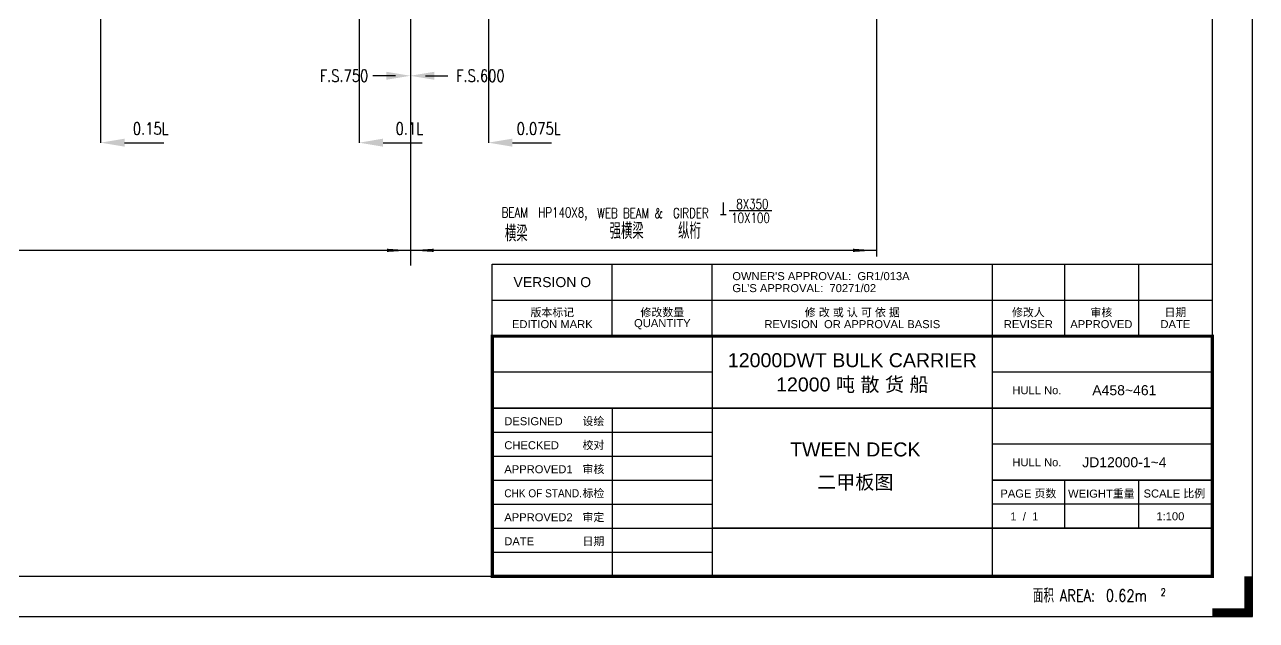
# Model space of a CAD drawing. Extents: x 415194 to 563994, y 453377 to 495577.
# Drawn here: x 533204 to 563994, y 453377 to 468260 of the extents above; entities that cross this region are included whole.
import ezdxf
from ezdxf.enums import TextEntityAlignment as Align

# ---------------------------------------------------------------- set-up
doc = ezdxf.new("R2010")
doc.units = 0
doc.header["$LTSCALE"] = 40
doc.header["$MEASUREMENT"] = 0
doc.layers.get('0').update_dxf_attribs({"linetype": 'CONTINUOUS'})
for name, color, linetype in [('13DIMENSION', 9, 'CONTINUOUS'), ('BT_CHI', 7, 'CONTINUOUS'), ('BT_ENG', 7, 'CONTINUOUS'), ('Y-CON', 2, 'CONTINUOUS')]:
    doc.layers.add(name, color=color, linetype=linetype)
doc.styles.add('CHINESE', font='romand.shx', dxfattribs={"width": 0.8, "height": 800, "bigfont": 'hzdx.shx'})
doc.styles.add('ENGNISH', font='romans.shx', dxfattribs={"width": 0.8, "height": 750})
doc.styles.add('ROMANS', font='romans.shx', dxfattribs={"width": 0.75, "height": 250, "bigfont": 'hzdx.shx'})
doc.styles.add('SWISS721LIGHTBT', font='swissl.ttf')

# ---------------------------------------------------------------- blocks, each defined once
blk = doc.blocks.new('TITLE3')
for p, q in [((-12500, 5100), (-18000, 5100)), ((0, 5100), (-5500, 5100)), ((-15000, 4200), (-15000, 0)), ((-18000, 3600), (-12500, 3600)), ((0, 3300), (-5500, 3300)), ((-18000, 3000), (-12500, 3000)), ((-18000, 2400), (-12500, 2400)), ((-18000, 1800), (-12500, 1800)), ((0, 1800), (-5500, 1800)), ((-18000, 1200), (-12500, 1200)), ((-5500, 0), (-5500, 1200)), ((-18000, 600), (-12500, 600))]:
    blk.add_line(p, q)
at = {"const_width": 80}
blk.add_lwpolyline([(-18000, 0), (0, 0), (0, 6000), (-18000, 6000)], close=True, dxfattribs=at)
at = {"const_width": 40}
for points in [[(-12500, 6000), (-12500, 0)], [(-5500, 6000), (-5500, 0)], [(-18000, 4200), (0, 4200)], [(-5500, 2400), (0, 2400)], [(-12500, 1200), (0, 1200)]]:
    blk.add_lwpolyline(points, dxfattribs=at)

msp = doc.modelspace()

# ---------------------------------------------------------------- linework, layer by layer
at = {"color": 2}
for p, q in [((562894.5, 454477.3), (562894.5, 494477.3)), ((417794.5, 454477.3), (562894.5, 454477.3))]:
    msp.add_line(p, q, dxfattribs=at)
for p, q in [((554495.4, 478760.4), (554495.4, 462465)), ((544798.8, 473221.5), (544798.8, 465311.4)), ((542846.4, 472265.4), (542846.4, 462240)), ((541566.3, 471678.1), (541566.3, 465311.4)), ((535101.3, 469391.9), (535101.3, 465311.4)), ((551885, 463605.9), (550814.4, 463605.9)), ((554495.4, 462621.1), (421196.4, 462621.1)), ((544894.5, 462277.3), (562894.5, 462277.3)), ((544894.5, 460477.3), (544894.5, 462277.3)), ((547894.5, 460477.3), (547894.5, 462277.3)), ((550394.5, 460477.3), (550394.5, 462277.3)), ((557394.5, 460477.3), (557394.5, 462277.3)), ((559194.5, 462277.3), (559194.5, 460477.3)), ((561044.5, 462277.3), (561044.5, 460477.3)), ((562894.5, 460477.3), (562894.5, 462277.3)), ((544894.5, 461377.3), (562894.5, 461377.3)), ((559194.5, 456877.3), (559194.5, 455677.3)), ((561044.5, 456877.3), (561044.5, 455677.3))]:
    msp.add_line(p, q)
at = {"color": 0, "linetype": 'ByBlock'}
for p, q in [((535701.3, 465311.4), (536679.6, 465311.4)), ((542166.3, 465311.4), (543144.7, 465311.4)), ((545398.8, 465311.4), (546377.2, 465311.4))]:
    msp.add_line(p, q, dxfattribs=at)
for points in [[(542846.4, 462621.1, 0, 80, 0), (542264.2, 462621.1, 80, 80, 0)], [(542846.4, 462621.1, 0, 80, 0), (543428.6, 462621.1, 80, 80, 0)], [(554495.4, 462621.1, 0, 80, 0), (553913.2, 462621.1, 80, 80, 0)]]:
    msp.add_lwpolyline(points, format="xyseb")
for points in [[(542246.4, 467082.9), (542246.4, 466882.9), (542846.4, 466982.9)], [(543446.4, 467082.9), (543446.4, 466882.9), (542846.4, 466982.9)], [(535701.3, 465411.4), (535701.3, 465211.4), (535101.3, 465311.4)], [(542166.3, 465411.4), (542166.3, 465211.4), (541566.3, 465311.4)], [(545398.8, 465411.4), (545398.8, 465211.4), (544798.8, 465311.4)]]:
    msp.add_solid(points, dxfattribs=at)
at = {"layer": '13DIMENSION'}
for p, q in [((542471.4, 466982.9), (541911.8, 466982.9)), ((543221.4, 466982.9), (543781, 466982.9))]:
    msp.add_line(p, q, dxfattribs=at)
at = {"layer": 'BT_ENG'}
for p, q in [((563894.5, 453477.3), (563894.5, 495477.3)), ((415294.5, 453477.3), (563894.5, 453477.3))]:
    msp.add_line(p, q, dxfattribs=at)
at = {"layer": 'BT_ENG', "const_width": 200}
for points in [[(563794.5, 453477.3), (563794.5, 454477.3)], [(563894.5, 453577.3), (562894.5, 453577.3)]]:
    msp.add_lwpolyline(points, dxfattribs=at)
at = {"layer": 'Y-CON'}
for p, q in [((550668.4, 463818.9), (550668.4, 463515.2)), ((550600.1, 463515.2), (550736.8, 463515.2))]:
    msp.add_line(p, q, dxfattribs=at)

# ---------------------------------------------------------------- block references
msp.add_blockref('TITLE3', (562894.5, 454477.3))

# ---------------------------------------------------------------- texts
at = {"style": 'ROMANS', "width": 0.8}
for s, p in [('F.S.750', (541186.8, 466982.9)), ('F.S.600', (544596, 466982.9)), ('0.15L', (536356.6, 465661.9)), ('0.1L', (542821.6, 465661.9)), ('0.075L', (546054.1, 465661.9))]:
    msp.add_text(s, height=300, dxfattribs=at).set_placement(p, align=Align.MIDDLE)
at = {"style": 'ROMANS', "width": 0.75}
msp.add_text('纵桁', height=400, dxfattribs=at).set_placement((549539.2, 462908.4))
at = {"style": 'SWISS721LIGHTBT'}
for s, height, p in [('VERSION O', 250, (546394.5, 461827.3)), ('版本标记', 200, (546394.5, 461077.3)), ('修改数量', 200, (549144.5, 461077.3)), ('修 改 或 认 可 依 据', 200, (553894.5, 461077.3)), ('修改人', 200, (558294.5, 461077.3)), ('审核', 200, (560119.5, 461077.3)), ('日期', 200, (561969.5, 461077.3)), ('EDITION MARK', 200, (546394.5, 460777.3)), ('QUANTITY', 200, (549144.5, 460777.3)), ('REVISION  OR APPROVAL BASIS', 200, (553894.5, 460777.3)), ('REVISER', 200, (558294.5, 460777.3)), ('APPROVED', 200, (560119.5, 460777.3)), ('DATE', 200, (561969.5, 460777.3)), ('12000DWT BULK CARRIER', 350, (553894.5, 459877.3)), ('12000 吨 散 货 船', 350, (553894.5, 459277.3)), ('A458~461', 250, (560694.5, 459127.3)), ('JD12000-1~4', 250, (560694.5, 457327.3)), ('PAGE 页数', 200, (558294.5, 456552.3)), ('WEIGHT重量', 200, (560119.5, 456552.3)), ('SCALE 比例', 200, (561944.5, 456552.3)), ('1  /  1', 200, (558194.5, 455977.3)), ('1:100', 200, (561844.5, 455977.3))]:
    msp.add_text(s, height=height, dxfattribs=at).set_placement(p, align=Align.MIDDLE)
for s, p in [("OWNER'S APPROVAL:  GR1/013A", (550894.5, 461977.3)), ("GL'S APPROVAL:  70271/02", (550894.5, 461677.3)), ('HULL No.', (557894.5, 459127.3)), ('DESIGNED', (545194.5, 458352.3)), ('CHECKED', (545194.5, 457752.3)), ('APPROVED1', (545194.5, 457152.3)), ('HULL No.', (557894.5, 457327.3)), ('APPROVED2', (545194.5, 455952.3)), ('DATE', (545194.5, 455352.3))]:
    msp.add_text(s, height=200, dxfattribs=at).set_placement(p, align=Align.MIDDLE_LEFT)
for s, p in [('设绘', (547694.5, 458352.3)), ('校对', (547694.5, 457752.3)), ('审核', (547694.5, 457152.3)), ('标检', (547694.5, 456552.3)), ('审定', (547694.5, 455952.3)), ('日期', (547694.5, 455352.3))]:
    msp.add_text(s, height=200, dxfattribs=at).set_placement(p, align=Align.MIDDLE_RIGHT)
for s, p in [('TWEEN DECK', (553968.8, 457472.6)), ('二甲板图', (553968.8, 456655.2))]:
    msp.add_text(s, height=350, dxfattribs=at).set_placement(p, align=Align.CENTER)
at = {"style": 'SWISS721LIGHTBT', "width": 0.9}
msp.add_text('CHK OF STAND.', height=200, dxfattribs=at).set_placement((545194.5, 456552.3), align=Align.MIDDLE_LEFT)
at = {"attachment_point": 5, "style": 'ROMANS'}
for s, insert, char_height in [('8X350', (551396.4, 463778.5), 250), ('BEAM  HP140X8,', (546199.9, 463529.7), 250), ('WEB BEAM &  GIRDER ', (548910.4, 463552.7), 250), ('10X100', (551350.4, 463431.5), 250), ('横梁', (545493.9, 463042), 400), ('强横梁', (548252.5, 463104.9), 400)]:
    msp.add_mtext(s, dxfattribs=dict(at, insert=insert, char_height=char_height))
at = {"layer": 'BT_CHI', "style": 'CHINESE', "width": 0.8}
msp.add_text('面积', height=350, dxfattribs=at).set_placement((558405.1, 453821.4, -571.4))
at = {"layer": 'BT_ENG', "style": 'ENGNISH', "width": 0.8}
for s, height, p in [('2', 180, (561604.6, 453989.7, -300)), ('AREA:', 300, (559077.5, 453846.6, -500)), ('0.62m', 300, (560230.8, 453846.6, -500))]:
    msp.add_text(s, height=height, dxfattribs=at).set_placement(p)

doc.saveas('drawing.dxf')
